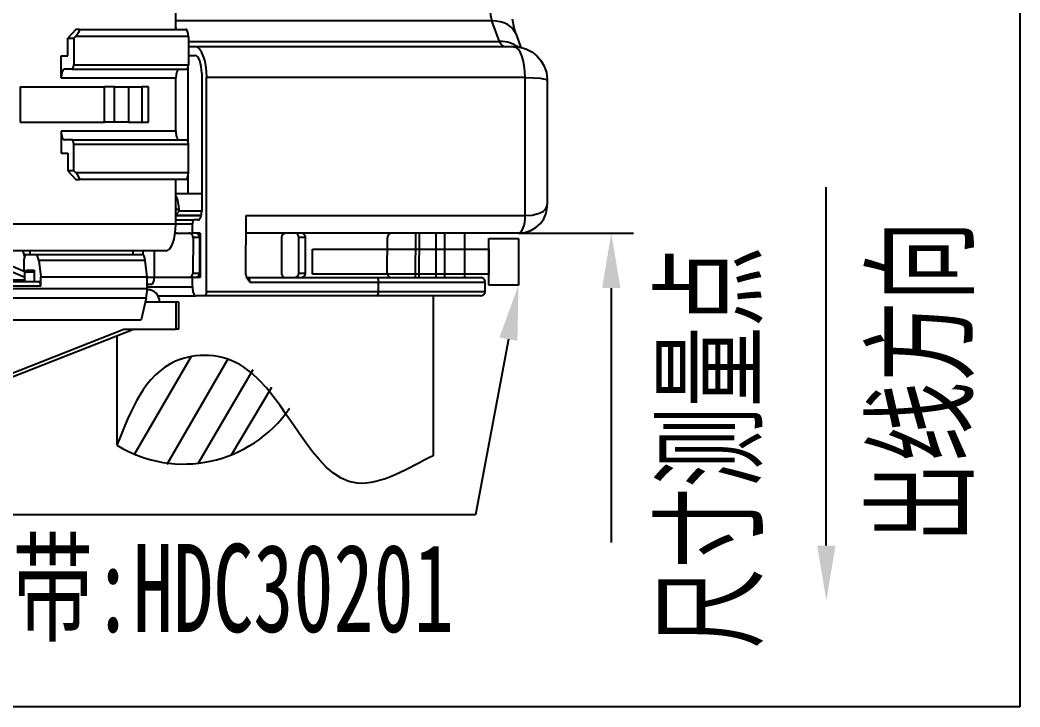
# Model space of a CAD drawing. Header units: inches. Extents: x 47316 to 59086, y 3141 to 11743.
# Drawn here: x 51918.14 to 51963.63, y 8947.68 to 8978.9 of the extents above; entities that cross this region are included whole.
import ezdxf

# ---------------------------------------------------------------- set-up
doc = ezdxf.new("R2010")
doc.units = ezdxf.units.IN
doc.header["$MEASUREMENT"] = 0
doc.layers.add('___SHELL', color=7, linetype='Continuous')
doc.styles.add('HZ', font='', dxfattribs={"width": 0.67, "height": 4})
doc.styles.get('HZ').set_extended_font_data('SimSun')

msp = doc.modelspace()

# ---------------------------------------------------------------- linework, layer by layer
at = {"color": 0, "lineweight": -2}
for p, q in [((51963.631, 9035.757), (51963.631, 8947.68)), ((51963.631, 8947.68), (51871.597, 8947.68))]:
    msp.add_line(p, q, dxfattribs=at)
at = {"layer": '___SHELL', "color": 0, "linetype": 'ByBlock', "lineweight": -2, "ltscale": 0.076047}
msp.add_line((51925.229, 8978.476), (51925.229, 8979.698), dxfattribs=at)
at = {"layer": '___SHELL', "color": 0, "linetype": 'ByBlock', "lineweight": -2}
for p, q in [((51939.611, 8978.86), (51925.229, 8978.86)), ((51940.616, 8978.543), (51940.552, 8978.942)), ((51940.69, 8978.287), (51940.616, 8978.543)), ((51925.801, 8977.925), (51939.961, 8977.925)), ((51940.596, 8977.689), (51926.107, 8977.689)), ((51940.596, 8977.689), (51940.883, 8977.663)), ((51940.883, 8977.663), (51941.154, 8977.586)), ((51941.154, 8977.586), (51941.423, 8977.451)), ((51941.423, 8977.451), (51941.646, 8977.278)), ((51941.646, 8977.278), (51941.831, 8977.068)), ((51941.831, 8977.068), (51941.986, 8976.804)), ((51941.986, 8976.804), (51942.085, 8976.521)), ((51942.085, 8976.521), (51942.126, 8976.215)), ((51926.633, 8966.569), (51926.633, 8976.283)), ((51941.122, 8976.283), (51926.633, 8976.283)), ((51941.123, 8976.283), (51941.494, 8976.276)), ((51941.494, 8976.276), (51941.809, 8976.254)), ((51941.809, 8976.254), (51942.032, 8976.217)), ((51942.032, 8976.217), (51942.097, 8976.192)), ((51942.097, 8976.192), (51942.116, 8976.179)), ((51942.116, 8976.179), (51942.126, 8976.165)), ((51942.126, 8976.215), (51942.127, 8976.157)), ((51942.126, 8976.165), (51942.127, 8976.158)), ((51942.05, 8970.307), (51942.107, 8970.409)), ((51942.072, 8970.126), (51942.122, 8970.41)), ((51942.107, 8970.409), (51942.126, 8970.521)), ((51942.122, 8970.41), (51942.126, 8970.524)), ((51928.423, 8970.019), (51941.122, 8970.019)), ((51941.122, 8970.018), (51941.445, 8970.039)), ((51941.445, 8970.039), (51941.613, 8970.071)), ((51941.613, 8970.071), (51941.766, 8970.118)), ((51941.766, 8970.118), (51941.869, 8970.164)), ((51941.869, 8970.164), (51941.957, 8970.219)), ((51941.957, 8970.219), (51942.05, 8970.307)), ((51941.964, 8969.867), (51942.072, 8970.126)), ((51925.229, 8969.617), (51914.242, 8969.617)), ((51941.614, 8969.468), (51941.815, 8969.653)), ((51941.815, 8969.653), (51941.964, 8969.867)), ((51940.822, 8969.215), (51928.422, 8969.215)), ((51940.822, 8969.215), (51946.05, 8969.215)), ((51940.83, 8969.215), (51941.114, 8969.245)), ((51941.114, 8969.245), (51941.378, 8969.331)), ((51941.378, 8969.331), (51941.614, 8969.468)), ((51939.462, 8966.851), (51939.462, 8968.978)), ((51939.462, 8968.978), (51940.817, 8968.978)), ((51940.817, 8968.978), (51940.817, 8966.851)), ((51924.777, 8968.412), (51913.791, 8968.412)), ((51931.446, 8967.347), (51931.446, 8968.482)), ((51931.446, 8968.482), (51939.462, 8968.482)), ((51939.462, 8968.482), (51939.462, 8967.347)), ((51928.458, 8967.184), (51928.444, 8967.213)), ((51939.462, 8967.347), (51931.446, 8967.347)), ((51928.55, 8967.052), (51928.458, 8967.184)), ((51928.603, 8966.993), (51928.55, 8967.052)), ((51934.375, 8967.194), (51934.386, 8967.192)), ((51934.386, 8967.192), (51934.406, 8967.177)), ((51934.406, 8967.177), (51934.42, 8967.155)), ((51934.42, 8967.155), (51934.44, 8967.095)), ((51934.44, 8967.095), (51934.45, 8966.993)), ((51940.817, 8966.851), (51939.462, 8966.851)), ((51912.601, 8966.692), (51923.925, 8966.692)), ((51936.936, 8966.369), (51936.936, 8959.101)), ((51923.88, 8966.267), (51912.404, 8966.267)), ((51912.355, 8965.273), (51923.647, 8965.273)), ((51922.55, 8964.542), (51922.55, 8959.574)), ((51925.931, 8963.61), (51923.323, 8959.118)), ((51927.614, 8963.514), (51924.815, 8958.693)), ((51928.728, 8962.999), (51926.238, 8958.736)), ((51927.766, 8959.143), (51929.605, 8962.219))]:
    msp.add_line(p, q, dxfattribs=at)
at = {"layer": '___SHELL', "color": 0, "linetype": 'ByBlock', "lineweight": -2, "ltscale": 0.06216}
msp.add_line((51939.961, 8977.925), (51939.611, 8978.86), dxfattribs=at)
at = {"layer": '___SHELL', "color": 0, "linetype": 'ByBlock', "lineweight": -2, "ltscale": 0.034093}
for p, q in [((51920.688, 8978.476), (51920.316, 8978.074)), ((51920.316, 8972.049), (51920.688, 8971.647))]:
    msp.add_line(p, q, dxfattribs=at)
at = {"layer": '___SHELL', "color": 0, "linetype": 'ByBlock', "lineweight": -2, "ltscale": 0.00682}
msp.add_line((51920.587, 8978.074), (51920.661, 8978.155), dxfattribs=at)
at = {"layer": '___SHELL', "color": 0, "linetype": 'ByBlock', "lineweight": -2, "ltscale": 0.319879}
for p, q in [((51925.801, 8978.155), (51920.661, 8978.155)), ((51920.661, 8971.969), (51925.801, 8971.969))]:
    msp.add_line(p, q, dxfattribs=at)
at = {"layer": '___SHELL', "color": 0, "linetype": 'ByBlock', "lineweight": -2, "ltscale": 0.009363}
for p, q in [((51920.839, 8978.476), (51920.688, 8978.476)), ((51920.688, 8971.647), (51920.839, 8971.647))]:
    msp.add_line(p, q, dxfattribs=at)
at = {"layer": '___SHELL', "color": 0, "linetype": 'ByBlock', "lineweight": -2, "ltscale": 0.301337}
for p, q in [((51920.839, 8978.476), (51925.68, 8978.476)), ((51925.68, 8971.647), (51920.839, 8971.647)), ((51923.838, 8967.97), (51918.997, 8967.97)), ((51919.084, 8967.231), (51923.925, 8967.231))]:
    msp.add_line(p, q, dxfattribs=at)
at = {"layer": '___SHELL', "color": 0, "linetype": 'ByBlock', "lineweight": -2, "ltscale": 0.006452}
msp.add_line((51925.265, 8978.476), (51925.229, 8978.573), dxfattribs=at)
at = {"layer": '___SHELL', "color": 0, "linetype": 'ByBlock', "lineweight": -2, "ltscale": 0.080002}
msp.add_line((51925.801, 8978.155), (51925.801, 8976.869), dxfattribs=at)
at = {"layer": '___SHELL', "color": 0, "linetype": 'ByBlock', "lineweight": -2, "ltscale": 0.042118}
msp.add_line((51940.69, 8978.287), (51940.927, 8977.654), dxfattribs=at)
at = {"layer": '___SHELL', "color": 0, "linetype": 'ByBlock', "lineweight": -2, "ltscale": 0.05}
for p, q in [((51920.316, 8977.271), (51920.316, 8978.074)), ((51920.316, 8972.852), (51920.316, 8972.049))]:
    msp.add_line(p, q, dxfattribs=at)
at = {"layer": '___SHELL', "color": 0, "linetype": 'ByBlock', "lineweight": -2, "ltscale": 0.016858}
for p, q in [((51920.316, 8978.074), (51920.587, 8978.074)), ((51920.587, 8972.049), (51920.316, 8972.049))]:
    msp.add_line(p, q, dxfattribs=at)
at = {"layer": '___SHELL', "color": 0, "linetype": 'ByBlock', "lineweight": -2, "ltscale": 0.075}
for p, q in [((51920.587, 8978.074), (51920.587, 8976.869)), ((51920.587, 8972.049), (51920.587, 8973.254)), ((51924.251, 8968.412), (51924.251, 8967.207))]:
    msp.add_line(p, q, dxfattribs=at)
at = {"layer": '___SHELL', "color": 0, "linetype": 'ByBlock', "lineweight": -2, "ltscale": 0.019037}
for p, q in [((51926.107, 8977.689), (51925.801, 8977.689)), ((51925.801, 8977.288), (51926.107, 8977.288))]:
    msp.add_line(p, q, dxfattribs=at)
at = {"layer": '___SHELL', "color": 0, "linetype": 'ByBlock', "lineweight": -2, "ltscale": 0.018729}
for p, q in [((51920.015, 8977.271), (51920.316, 8977.271)), ((51920.015, 8972.852), (51920.316, 8972.852))]:
    msp.add_line(p, q, dxfattribs=at)
at = {"layer": '___SHELL', "color": 0, "linetype": 'ByBlock', "lineweight": -2, "ltscale": 0.0625}
for p, q in [((51920.015, 8976.267), (51920.015, 8977.271)), ((51920.015, 8973.856), (51920.015, 8972.852))]:
    msp.add_line(p, q, dxfattribs=at)
at = {"layer": '___SHELL', "color": 0, "linetype": 'ByBlock', "lineweight": -2, "ltscale": 0.324515}
for p, q in [((51920.587, 8976.869), (51925.801, 8976.869)), ((51920.015, 8976.267), (51925.229, 8976.267)), ((51925.229, 8973.856), (51920.015, 8973.856)), ((51920.587, 8973.254), (51925.801, 8973.254))]:
    msp.add_line(p, q, dxfattribs=at)
at = {"layer": '___SHELL', "color": 0, "linetype": 'ByBlock', "lineweight": -2, "ltscale": 0.021542}
for p, q in [((51920.511, 8976.668), (51920.165, 8976.668)), ((51920.511, 8973.455), (51920.165, 8973.455))]:
    msp.add_line(p, q, dxfattribs=at)
at = {"layer": '___SHELL', "color": 0, "linetype": 'ByBlock', "lineweight": -2, "ltscale": 0.324512}
for p, q in [((51920.511, 8976.668), (51925.725, 8976.668)), ((51920.511, 8973.455), (51925.725, 8973.455))]:
    msp.add_line(p, q, dxfattribs=at)
at = {"layer": '___SHELL', "color": 0, "linetype": 'ByBlock', "lineweight": -2, "ltscale": 0.211609}
msp.add_line((51925.789, 8973.362), (51925.789, 8976.762), dxfattribs=at)
at = {"layer": '___SHELL', "color": 0, "linetype": 'ByBlock', "lineweight": -2, "ltscale": 0.389911}
for p, q in [((51926.408, 8976.484), (51926.408, 8970.219)), ((51941.122, 8970.019), (51941.122, 8976.283))]:
    msp.add_line(p, q, dxfattribs=at)
at = {"layer": '___SHELL', "color": 0, "linetype": 'ByBlock', "lineweight": -2, "ltscale": 0.239023}
for p, q in [((51918.153, 8975.865), (51921.993, 8975.865)), ((51918.153, 8974.258), (51921.993, 8974.258))]:
    msp.add_line(p, q, dxfattribs=at)
at = {"layer": '___SHELL', "color": 0, "linetype": 'ByBlock', "lineweight": -2, "ltscale": 0.1}
for p, q in [((51918.153, 8975.865), (51918.153, 8974.258)), ((51921.993, 8974.258), (51921.993, 8975.865)), ((51922.444, 8974.258), (51922.444, 8975.865)), ((51923.082, 8975.865), (51923.082, 8974.258)), ((51923.691, 8975.865), (51923.691, 8974.258)), ((51923.989, 8974.258), (51923.989, 8975.865))]:
    msp.add_line(p, q, dxfattribs=at)
at = {"layer": '___SHELL', "color": 0, "linetype": 'ByBlock', "lineweight": -2, "ltscale": 0.028094}
for p, q in [((51922.444, 8975.865), (51921.993, 8975.865)), ((51922.444, 8974.258), (51921.993, 8974.258))]:
    msp.add_line(p, q, dxfattribs=at)
at = {"layer": '___SHELL', "color": 0, "linetype": 'ByBlock', "lineweight": -2, "ltscale": 0.039673}
for p, q in [((51922.444, 8975.865), (51923.082, 8975.865)), ((51923.082, 8974.258), (51922.444, 8974.258))]:
    msp.add_line(p, q, dxfattribs=at)
at = {"layer": '___SHELL', "color": 0, "linetype": 'ByBlock', "lineweight": -2, "ltscale": 0.03793}
for p, q in [((51923.082, 8975.865), (51923.691, 8975.865)), ((51923.082, 8974.258), (51923.691, 8974.258))]:
    msp.add_line(p, q, dxfattribs=at)
at = {"layer": '___SHELL', "color": 0, "linetype": 'ByBlock', "lineweight": -2, "ltscale": 0.018497}
for p, q in [((51923.989, 8975.865), (51923.691, 8975.865)), ((51923.691, 8974.258), (51923.989, 8974.258))]:
    msp.add_line(p, q, dxfattribs=at)
at = {"layer": '___SHELL', "color": 0, "linetype": 'ByBlock', "lineweight": -2, "ltscale": 0.15}
msp.add_line((51925.229, 8973.856), (51925.229, 8976.267), dxfattribs=at)
at = {"layer": '___SHELL', "color": 0, "linetype": 'ByBlock', "lineweight": -2, "ltscale": 0.350803}
msp.add_line((51942.127, 8976.158), (51942.127, 8970.521), dxfattribs=at)
at = {"layer": '___SHELL', "color": 0, "linetype": 'ByBlock', "lineweight": -2, "ltscale": 0.079999}
msp.add_line((51925.801, 8971.969), (51925.801, 8973.254), dxfattribs=at)
at = {"layer": '___SHELL', "color": 0, "linetype": 'ByBlock', "lineweight": -2, "ltscale": 0.006817}
msp.add_line((51920.661, 8971.969), (51920.587, 8972.049), dxfattribs=at)
at = {"layer": '___SHELL', "color": 0, "linetype": 'ByBlock', "lineweight": -2, "ltscale": 0.050256}
msp.add_line((51925.789, 8971.023), (51925.789, 8971.83), dxfattribs=at)
at = {"layer": '___SHELL', "color": 0, "linetype": 'ByBlock', "lineweight": -2, "ltscale": 0.126364}
msp.add_line((51925.229, 8969.617), (51925.229, 8971.647), dxfattribs=at)
at = {"layer": '___SHELL', "color": 0, "linetype": 'ByBlock', "lineweight": -2, "ltscale": 0.073355}
msp.add_line((51925.229, 8971.023), (51926.408, 8971.023), dxfattribs=at)
at = {"layer": '___SHELL', "color": 7, "lineweight": -2}
for p, q in [((51954.821, 8955.014), (51954.821, 8971.3)), ((51945.04, 8966.715), (51945.04, 8955.15)), ((51940.358, 8964.394), (51938.869, 8956.418)), ((51938.869, 8956.418), (51915.74, 8956.418))]:
    msp.add_line(p, q, dxfattribs=at)
at = {"layer": '___SHELL', "color": 0, "linetype": 'ByBlock', "lineweight": -2, "ltscale": 0.014095}
msp.add_line((51925.383, 8970.219), (51925.229, 8970.053), dxfattribs=at)
at = {"layer": '___SHELL', "color": 0, "linetype": 'ByBlock', "lineweight": -2, "ltscale": 0.072101}
for p, q in [((51926.387, 8970.019), (51925.229, 8970.019)), ((51925.229, 8970.019), (51926.387, 8970.019))]:
    msp.add_line(p, q, dxfattribs=at)
at = {"layer": '___SHELL', "color": 0, "linetype": 'ByBlock', "lineweight": -2, "ltscale": 0.063773}
msp.add_line((51926.408, 8970.219), (51925.383, 8970.219), dxfattribs=at)
at = {"layer": '___SHELL', "color": 0, "linetype": 'ByBlock', "lineweight": -2, "ltscale": 0.166623}
msp.add_line((51928.418, 8967.341), (51928.423, 8970.019), dxfattribs=at)
at = {"layer": '___SHELL', "color": 0, "linetype": 'ByBlock', "lineweight": -2, "ltscale": 0.051816}
msp.add_line((51925.229, 8969.818), (51926.061, 8969.818), dxfattribs=at)
at = {"layer": '___SHELL', "color": 0, "linetype": 'ByBlock', "lineweight": -2, "ltscale": 0.047131}
msp.add_line((51925.986, 8969.617), (51925.229, 8969.617), dxfattribs=at)
at = {"layer": '___SHELL', "color": 0, "linetype": 'ByBlock', "lineweight": -2, "ltscale": 0.025}
msp.add_line((51925.986, 8969.215), (51925.986, 8969.617), dxfattribs=at)
at = {"layer": '___SHELL', "color": 0, "linetype": 'ByBlock', "lineweight": -2, "ltscale": 0.012177}
msp.add_line((51926.257, 8969.818), (51926.061, 8969.818), dxfattribs=at)
at = {"layer": '___SHELL', "color": 0, "linetype": 'ByBlock', "lineweight": -2, "ltscale": 0.04874}
msp.add_line((51925.203, 8969.215), (51925.986, 8969.215), dxfattribs=at)
at = {"layer": '___SHELL', "color": 0, "linetype": 'ByBlock', "lineweight": -2, "ltscale": 0.004297}
msp.add_line((51925.272, 8969.215), (51925.203, 8969.215), dxfattribs=at)
at = {"layer": '___SHELL', "color": 0, "linetype": 'ByBlock', "lineweight": -2, "ltscale": 0.021539}
for p, q in [((51926.332, 8969.215), (51925.986, 8969.215)), ((51926.332, 8967.194), (51925.986, 8967.194))]:
    msp.add_line(p, q, dxfattribs=at)
at = {"layer": '___SHELL', "color": 0, "linetype": 'ByBlock', "lineweight": -2, "ltscale": 0.125803}
for p, q in [((51926.332, 8969.215), (51926.332, 8967.194)), ((51936.139, 8967.194), (51936.143, 8969.215)), ((51936.305, 8967.194), (51936.309, 8969.215)), ((51937.072, 8967.194), (51937.077, 8969.215)), ((51937.468, 8967.194), (51937.472, 8969.215)), ((51938.375, 8967.194), (51938.38, 8969.215))]:
    msp.add_line(p, q, dxfattribs=at)
at = {"layer": '___SHELL', "color": 0, "linetype": 'ByBlock', "lineweight": -2, "ltscale": 0.000497446}
msp.add_line((51940.83, 8969.215), (51940.822, 8969.215), dxfattribs=at)
at = {"layer": '___SHELL', "color": 0, "linetype": 'ByBlock', "lineweight": -2, "ltscale": 0.100806}
for p, q in [((51926.013, 8969.014), (51926.009, 8967.394)), ((51926.314, 8969.014), (51926.31, 8967.394)), ((51930.038, 8969.015), (51930.035, 8967.395)), ((51930.825, 8967.394), (51930.828, 8969.014)), ((51931.126, 8967.394), (51931.129, 8969.014)), ((51934.85, 8967.395), (51934.853, 8969.015))]:
    msp.add_line(p, q, dxfattribs=at)
at = {"layer": '___SHELL', "color": 0, "linetype": 'ByBlock', "lineweight": -2, "ltscale": 0.018732}
for p, q in [((51926.314, 8969.014), (51926.013, 8969.014)), ((51931.129, 8969.014), (51930.828, 8969.014)), ((51926.009, 8967.394), (51926.31, 8967.394)), ((51930.825, 8967.394), (51931.126, 8967.394))]:
    msp.add_line(p, q, dxfattribs=at)
at = {"layer": '___SHELL', "color": 0, "linetype": 'ByBlock', "lineweight": -2, "ltscale": 0.187717}
msp.add_line((51915.595, 8968.412), (51918.36, 8967.207), dxfattribs=at)
at = {"layer": '___SHELL', "color": 0, "linetype": 'ByBlock', "lineweight": -2, "ltscale": 0.146854}
msp.add_line((51916.196, 8968.412), (51918.36, 8967.469), dxfattribs=at)
at = {"layer": '___SHELL', "color": 0, "linetype": 'ByBlock', "lineweight": -2, "ltscale": 0.027313}
msp.add_line((51918.414, 8968.252), (51918.853, 8968.252), dxfattribs=at)
at = {"layer": '___SHELL', "color": 0, "linetype": 'ByBlock', "lineweight": -2, "ltscale": 0.009973}
msp.add_line((51918.585, 8968.412), (51918.585, 8968.252), dxfattribs=at)
at = {"layer": '___SHELL', "color": 0, "linetype": 'ByBlock', "lineweight": -2, "ltscale": 0.301334}
msp.add_line((51918.853, 8968.252), (51923.695, 8968.252), dxfattribs=at)
at = {"layer": '___SHELL', "color": 0, "linetype": 'ByBlock', "lineweight": -2, "ltscale": 0.009976}
msp.add_line((51923.278, 8968.412), (51923.278, 8968.252), dxfattribs=at)
at = {"layer": '___SHELL', "color": 0, "linetype": 'ByBlock', "lineweight": -2, "ltscale": 0.010645}
msp.add_line((51923.729, 8968.412), (51923.729, 8968.241), dxfattribs=at)
at = {"layer": '___SHELL', "color": 0, "linetype": 'ByBlock', "lineweight": -2, "ltscale": 0.032501}
for p, q in [((51918.339, 8967.529), (51918.339, 8968.051)), ((51918.783, 8967.529), (51918.783, 8967.006))]:
    msp.add_line(p, q, dxfattribs=at)
at = {"layer": '___SHELL', "color": 0, "linetype": 'ByBlock', "lineweight": -2, "ltscale": 0.046355}
for p, q in [((51918.997, 8967.97), (51919.084, 8967.231)), ((51923.925, 8967.231), (51923.838, 8967.97))]:
    msp.add_line(p, q, dxfattribs=at)
at = {"layer": '___SHELL', "color": 0, "linetype": 'ByBlock', "lineweight": -2, "ltscale": 0.023752}
msp.add_line((51918.36, 8967.086), (51918.36, 8967.468), dxfattribs=at)
at = {"layer": '___SHELL', "color": 0, "linetype": 'ByBlock', "lineweight": -2, "ltscale": 0.024667}
msp.add_line((51918.783, 8967.448), (51918.386, 8967.448), dxfattribs=at)
at = {"layer": '___SHELL', "color": 0, "linetype": 'ByBlock', "lineweight": -2, "ltscale": 0.021704}
msp.add_line((51918.434, 8967.529), (51918.783, 8967.529), dxfattribs=at)
at = {"layer": '___SHELL', "color": 0, "linetype": 'ByBlock', "lineweight": -2, "ltscale": 0.026471}
msp.add_line((51919.084, 8966.805), (51919.084, 8967.231), dxfattribs=at)
at = {"layer": '___SHELL', "color": 0, "linetype": 'ByBlock', "lineweight": -2, "ltscale": 0.033511}
msp.add_line((51923.925, 8966.692), (51923.925, 8967.231), dxfattribs=at)
at = {"layer": '___SHELL', "color": 0, "linetype": 'ByBlock', "lineweight": -2, "ltscale": 0.397342}
msp.add_line((51919.084, 8966.805), (51912.7, 8966.805), dxfattribs=at)
at = {"layer": '___SHELL', "color": 0, "linetype": 'ByBlock', "lineweight": -2, "ltscale": 0.366681}
msp.add_line((51919.009, 8967.006), (51913.117, 8967.006), dxfattribs=at)
at = {"layer": '___SHELL', "color": 0, "linetype": 'ByBlock', "lineweight": -2, "ltscale": 0.074921}
msp.add_line((51917.156, 8967.086), (51918.36, 8967.086), dxfattribs=at)
at = {"layer": '___SHELL', "color": 0, "linetype": 'ByBlock', "lineweight": -2, "ltscale": 0.020248}
msp.add_line((51923.925, 8967.207), (51924.251, 8967.207), dxfattribs=at)
at = {"layer": '___SHELL', "color": 0, "linetype": 'ByBlock', "lineweight": -2, "ltscale": 0.012756}
msp.add_line((51924.13, 8966.885), (51923.925, 8966.885), dxfattribs=at)
at = {"layer": '___SHELL', "color": 0, "linetype": 'ByBlock', "lineweight": -2, "ltscale": 0.128256}
msp.add_line((51923.925, 8966.77), (51925.986, 8966.77), dxfattribs=at)
at = {"layer": '___SHELL', "color": 0, "linetype": 'ByBlock', "lineweight": -2, "ltscale": 0.108011}
msp.add_line((51925.986, 8967.194), (51924.251, 8967.194), dxfattribs=at)
at = {"layer": '___SHELL', "color": 0, "linetype": 'ByBlock', "lineweight": -2, "ltscale": 0.026367}
for p, q in [((51925.986, 8966.77), (51925.986, 8967.194)), ((51934.449, 8966.569), (51934.45, 8966.993))]:
    msp.add_line(p, q, dxfattribs=at)
at = {"layer": '___SHELL', "color": 0, "linetype": 'ByBlock', "lineweight": -2, "ltscale": 0.363867}
msp.add_line((51928.529, 8967.194), (51934.375, 8967.194), dxfattribs=at)
at = {"layer": '___SHELL', "color": 0, "linetype": 'ByBlock', "lineweight": -2, "ltscale": 0.363919}
msp.add_line((51928.603, 8966.993), (51934.45, 8966.993), dxfattribs=at)
at = {"layer": '___SHELL', "color": 0, "linetype": 'ByBlock', "lineweight": -2, "ltscale": 0.147266}
msp.add_line((51934.375, 8967.194), (51936.741, 8967.194), dxfattribs=at)
at = {"layer": '___SHELL', "color": 0, "linetype": 'ByBlock', "lineweight": -2, "ltscale": 0.301755}
msp.add_line((51934.45, 8966.993), (51939.299, 8966.993), dxfattribs=at)
at = {"layer": '___SHELL', "color": 0, "linetype": 'ByBlock', "lineweight": -2, "ltscale": 0.005933}
msp.add_line((51936.741, 8967.194), (51936.837, 8967.194), dxfattribs=at)
at = {"layer": '___SHELL', "color": 0, "linetype": 'ByBlock', "lineweight": -2, "ltscale": 0.004126}
msp.add_line((51936.837, 8967.194), (51936.903, 8967.194), dxfattribs=at)
at = {"layer": '___SHELL', "color": 0, "linetype": 'ByBlock', "lineweight": -2, "ltscale": 0.00055542}
msp.add_line((51936.903, 8967.194), (51936.912, 8967.194), dxfattribs=at)
at = {"layer": '___SHELL', "color": 0, "linetype": 'ByBlock', "lineweight": -2, "ltscale": 0.094962}
msp.add_line((51936.912, 8967.194), (51938.438, 8967.194), dxfattribs=at)
at = {"layer": '___SHELL', "color": 0, "linetype": 'ByBlock', "lineweight": -2, "ltscale": 0.003604}
msp.add_line((51938.438, 8967.194), (51938.496, 8967.194), dxfattribs=at)
at = {"layer": '___SHELL', "color": 0, "linetype": 'ByBlock', "lineweight": -2, "ltscale": 0.00369}
msp.add_line((51938.496, 8967.194), (51938.555, 8967.194), dxfattribs=at)
at = {"layer": '___SHELL', "color": 0, "linetype": 'ByBlock', "lineweight": -2, "ltscale": 0.000402832}
msp.add_line((51938.555, 8967.194), (51938.561, 8967.194), dxfattribs=at)
at = {"layer": '___SHELL', "color": 0, "linetype": 'ByBlock', "lineweight": -2, "ltscale": 0.033392}
msp.add_line((51938.561, 8967.194), (51939.098, 8967.194), dxfattribs=at)
at = {"layer": '___SHELL', "color": 0, "linetype": 'ByBlock', "lineweight": -2, "ltscale": 0.026364}
msp.add_line((51939.298, 8966.569), (51939.299, 8966.993), dxfattribs=at)
at = {"layer": '___SHELL', "color": 0, "linetype": 'ByBlock', "lineweight": -2, "ltscale": 0.002298}
msp.add_line((51923.925, 8966.645), (51923.962, 8966.645), dxfattribs=at)
at = {"layer": '___SHELL', "color": 0, "linetype": 'ByBlock', "lineweight": -2, "ltscale": 0.107001}
msp.add_line((51924.417, 8966.369), (51926.136, 8966.369), dxfattribs=at)
at = {"layer": '___SHELL', "color": 0, "linetype": 'ByBlock', "lineweight": -2, "ltscale": 0.026221}
msp.add_line((51926.558, 8966.369), (51926.137, 8966.369), dxfattribs=at)
at = {"layer": '___SHELL', "color": 0, "linetype": 'ByBlock', "lineweight": -2, "ltscale": 0.486462}
for p, q in [((51934.374, 8966.369), (51926.558, 8966.369)), ((51926.633, 8966.569), (51934.449, 8966.569))]:
    msp.add_line(p, q, dxfattribs=at)
at = {"layer": '___SHELL', "color": 0, "linetype": 'ByBlock', "lineweight": -2, "ltscale": 0.25307}
msp.add_line((51938.44, 8966.369), (51934.374, 8966.369), dxfattribs=at)
at = {"layer": '___SHELL', "color": 0, "linetype": 'ByBlock', "lineweight": -2, "ltscale": 0.301752}
msp.add_line((51934.449, 8966.569), (51939.298, 8966.569), dxfattribs=at)
at = {"layer": '___SHELL', "color": 0, "linetype": 'ByBlock', "lineweight": -2, "ltscale": 0.000131226}
msp.add_line((51938.442, 8966.369), (51938.44, 8966.369), dxfattribs=at)
at = {"layer": '___SHELL', "color": 0, "linetype": 'ByBlock', "lineweight": -2, "ltscale": 0.000656128}
msp.add_line((51938.453, 8966.369), (51938.442, 8966.369), dxfattribs=at)
at = {"layer": '___SHELL', "color": 0, "linetype": 'ByBlock', "lineweight": -2, "ltscale": 0.001196}
msp.add_line((51938.472, 8966.369), (51938.453, 8966.369), dxfattribs=at)
at = {"layer": '___SHELL', "color": 0, "linetype": 'ByBlock', "lineweight": -2, "ltscale": 0.038882}
msp.add_line((51939.097, 8966.369), (51938.472, 8966.369), dxfattribs=at)
at = {"layer": '___SHELL', "color": 0, "linetype": 'ByBlock', "lineweight": -2, "ltscale": 0.063528}
msp.add_line((51923.88, 8966.267), (51923.647, 8965.273), dxfattribs=at)
at = {"layer": '___SHELL', "color": 0, "linetype": 'ByBlock', "lineweight": -2, "ltscale": 0.087875}
msp.add_line((51925.249, 8966.082), (51923.837, 8966.082), dxfattribs=at)
at = {"layer": '___SHELL', "color": 0, "linetype": 'ByBlock', "lineweight": -2, "ltscale": 0.007819}
for p, q in [((51925.374, 8966.082), (51925.249, 8966.082)), ((51925.374, 8964.855), (51925.249, 8964.855))]:
    msp.add_line(p, q, dxfattribs=at)
at = {"layer": '___SHELL', "color": 0, "linetype": 'ByBlock', "lineweight": -2, "ltscale": 0.076379}
for p, q in [((51925.249, 8964.855), (51925.249, 8966.082)), ((51925.374, 8964.855), (51925.374, 8966.082))]:
    msp.add_line(p, q, dxfattribs=at)
at = {"layer": '___SHELL', "color": 0, "linetype": 'ByBlock', "lineweight": -2, "ltscale": 0.459226}
msp.add_line((51923.347, 8964.855), (51916.479, 8962.159), dxfattribs=at)
at = {"layer": '___SHELL', "color": 0, "linetype": 'ByBlock', "lineweight": -2, "ltscale": 0.425339}
msp.add_line((51916.511, 8962.358), (51922.873, 8964.855), dxfattribs=at)
at = {"layer": '___SHELL', "color": 0, "linetype": 'ByBlock', "lineweight": -2, "ltscale": 0.147861}
msp.add_line((51922.873, 8964.855), (51925.249, 8964.855), dxfattribs=at)
at = {"layer": '___SHELL', "color": 0, "linetype": 'ByBlock', "lineweight": -2}
for centre, radius, start, end in [((51928.754, 8967.345), 0.336, 180.5751, 202.9716), ((51928.526, 8967.326), 0.132, 228.1403, 271.1472), ((51918.863, 8967.085), 0.503, 179.8539, 189.0084), ((51939.098, 8966.993), 0.201, 359.8762, 90.0003), ((51939.097, 8966.569), 0.201, 269.9989, 359.8762), ((51925.588, 8964.567), 5.845, 238.6745, 325.4694)]:
    msp.add_arc(centre, radius, start, end, dxfattribs=at)
for centre, major_axis, ratio, start_param, end_param in [((51939.823, 8979.428), (0, -0.803), 0.374607, 4.712389, 5.497787), ((51939.185, 8977.724), (-1.505, -0.564), 0.655618, 3.141562, 4.19328), ((51920.541, 8978.155), (0.315, 0.315), 0.19438, 4.904375, 6.475172), ((51925.68, 8978.155), (0, -0.321), 0.374607, 1.570796, 3.141593), ((51926.107, 8976.283), (0, 1.406), 0.374607, 4.712389, 6.283185), ((51940.174, 8978.493), (0, -0.803), 0.374607, 5.497787, 6.283185), ((51939.535, 8976.788), (1.505, 0.564), 0.655618, 0.377603, 1.051687), ((51940.596, 8976.283), (0, 1.406), 0.374607, 4.712389, 6.283185), ((51926.107, 8976.484), (0, -0.803), 0.374607, 1.570796, 3.141593), ((51920.511, 8976.869), (0, -0.201), 0.374607, 0, 1.570796), ((51925.725, 8976.869), (0, -0.201), 0.374607, 6.283185, 7.853982), ((51920.165, 8976.267), (0, 0.402), 0.374607, 0, 1.570796), ((51925.379, 8976.267), (0, -0.402), 0.374607, 3.141593, 4.712389), ((51920.165, 8973.856), (0, 0.402), 0.374607, 1.570796, 3.141593), ((51925.379, 8973.856), (0, 0.402), 0.374607, 1.570796, 3.141593), ((51920.511, 8973.254), (0, -0.201), 0.374607, 1.570796, 3.141593), ((51925.725, 8973.254), (0, -0.201), 0.374607, 1.570796, 3.141593), ((51920.541, 8971.969), (0.315, -0.315), 0.19438, 6.091199, 7.661995), ((51925.68, 8971.969), (0, -0.321), 0.374607, 0, 1.570796), ((51925.082, 8970.219), (0, -0.803), 0.374607, 1.570796, 2.632228), ((51925.082, 8970.219), (-0.589, 0.546), 0.264887, 4.434112, 4.708549), ((51926.257, 8970.219), (0, -0.402), 0.374607, 6.283185, 7.853982), ((51940.822, 8970.019), (0, 0.803), 0.374607, 3.141593, 4.712389), ((51924.777, 8969.617), (0, 1.205), 0.374607, 3.141593, 4.712389), ((51925.272, 8970.019), (0, 0.201), 0.374607, 2.534611, 3.141593), ((51926.061, 8969.617), (0, -0.201), 0.374607, 3.141593, 4.712389), ((51925.827, 8969.014), (0, 0.201), 0.927183, 4.710057, 6.283176), ((51926.128, 8969.014), (0, 0.201), 0.927183, 4.710057, 6.283176), ((51930.225, 8969.014), (0, 0.201), 0.927183, 6.283176, 7.85165), ((51930.642, 8969.014), (0, -0.201), 0.927183, 1.568465, 3.141584), ((51930.943, 8969.014), (0, 0.201), 0.927183, 4.710057, 6.283176), ((51935.04, 8969.014), (0, 0.201), 0.927183, 6.283176, 7.85165), ((51918.209, 8968.01), (0, -0.402), 0.374607, 1.937332, 3.141593), ((51918.414, 8968.051), (0, -0.201), 0.374607, 3.141593, 4.712389), ((51918.853, 8967.85), (0, -0.402), 0.374607, 1.875789, 3.141593), ((51923.695, 8967.85), (0, -0.402), 0.374607, 1.875789, 3.141593), ((51918.386, 8967.589), (0, 0.141), 0.374607, 2.013707, 3.141593), ((51918.386, 8967.589), (0, 0.141), 0.374607, 3.141593, 4.269478), ((51925.823, 8967.395), (0, -0.201), 0.927183, 6.282768, 7.85165), ((51926.124, 8967.395), (0, 0.201), 0.927183, 3.141191, 4.710057), ((51930.221, 8967.395), (0, 0.201), 0.927183, 1.568465, 3.141306), ((51930.638, 8967.395), (0, -0.201), 0.927183, 0, 1.568465), ((51930.939, 8967.395), (0, 0.201), 0.927183, 3.141593, 4.710057), ((51935.036, 8967.395), (0, 0.201), 0.927183, 1.568465, 3.141593), ((51919.009, 8966.805), (0, 0.201), 0.374607, 4.712389, 6.283185), ((51924.13, 8967.207), (0, -0.321), 0.374607, 0, 1.570796), ((51926.137, 8966.77), (0, 0.402), 0.374607, 1.570796, 3.141593), ((51928.528, 8966.993), (0.001, 0.201), 0.374599, 4.714179, 6.284572), ((51923.624, 8966.692), (0, -0.803), 0.374607, 1.012291, 1.570796), ((51923.962, 8966.07), (0, -0.574), 0.927184, 1.591561, 3.141592), ((51926.558, 8966.569), (0, 0.201), 0.374607, 3.141593, 4.712389), ((51934.374, 8966.569), (0, -0.201), 0.374607, 0, 1.570796)]:
    msp.add_ellipse(centre, major_axis=major_axis, ratio=ratio, start_param=start_param, end_param=end_param, dxfattribs=at)
msp.add_open_spline([(51936.936, 8959.101), (51935.88, 8958.573), (51931.999, 8956.116), (51929.693, 8963.779), (51924.212, 8963.793), (51923.179, 8961.172), (51922.55, 8959.574)], degree=3, knots=[0.516391, 0.516391, 0.516391, 0.516391, 1.924837, 4.641504, 6.04058, 8.225016, 8.225016, 8.225016, 8.225016], dxfattribs=at)
at = {"layer": '___SHELL', "color": 7, "lineweight": -2}
for points in [[(51944.624, 8966.715), (51945.04, 8969.215), (51945.457, 8966.715)], [(51939.948, 8964.47), (51940.817, 8966.851), (51940.768, 8964.317)], [(51955.238, 8955.014), (51954.821, 8952.514), (51954.405, 8955.014)]]:
    msp.add_solid(points, dxfattribs=at)

# ---------------------------------------------------------------- texts
at = {"layer": '___SHELL', "color": 0, "linetype": 'ByBlock', "lineweight": -2, "style": 'HZ', "width": 0.67}
for s, p in [('出线方向', (51961.099, 8955.152)), ('尺寸测量点', (51951.495, 8950.34))]:
    msp.add_text(s, height=4, rotation=90, dxfattribs=at).set_placement(p)
msp.add_text('扎带:HDC30201', height=4, dxfattribs=at).set_placement((51914.152, 8951.089))

doc.saveas('drawing.dxf')
